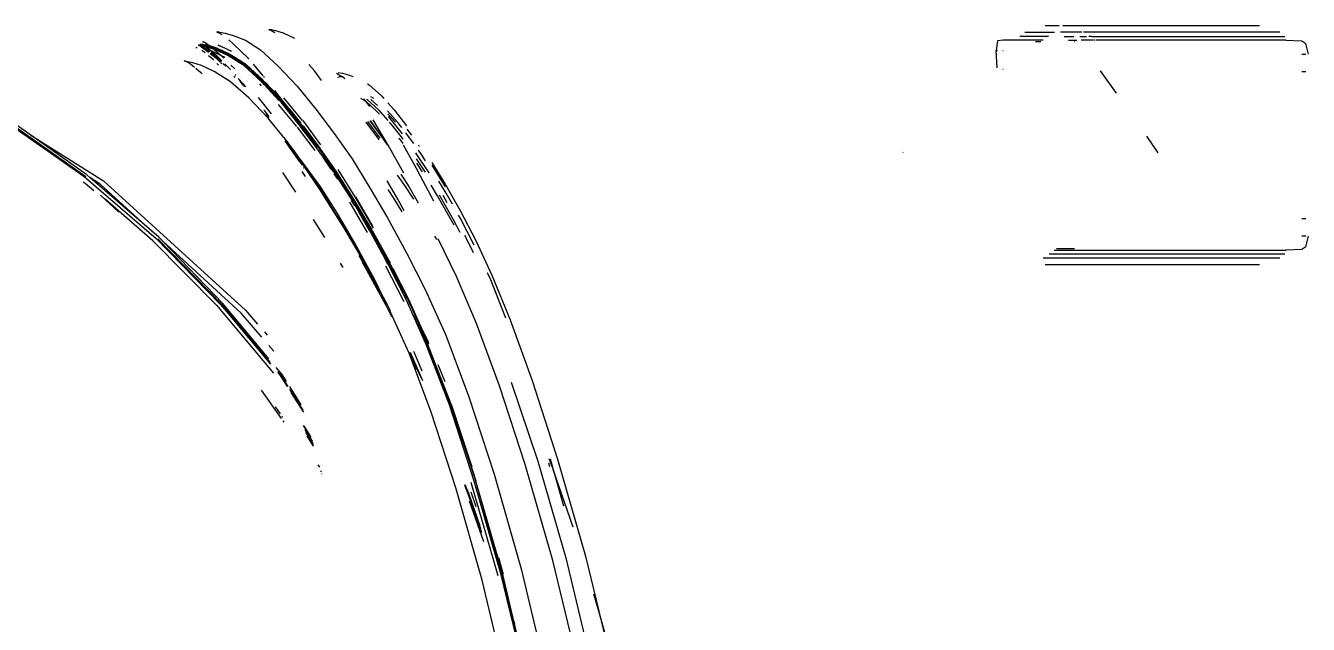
# Model space of a CAD drawing. Header units: millimetres. Extents: x -41292 to 298682, y -22072 to 33155.
# Drawn here: x 26207.6 to 26446, y -2808.3 to -2697.1 of the extents above; entities that cross this region are included whole.
import ezdxf

# ---------------------------------------------------------------- set-up
doc = ezdxf.new("R2010")
doc.units = ezdxf.units.MM

# ---------------------------------------------------------------- blocks, each defined once
blk = doc.blocks.new('rmfnasesx')
for p, q in [((53862.92, 12815.3), (53860.35, 12815.3)), ((53900.15, 12815.3), (53863.65, 12815.3)), ((53706.43, 12814.09), (53706.53, 12814.19)), ((53706.73, 12813.99), (53706.43, 12814.09)), ((53706.53, 12814.19), (53706.93, 12814.09)), ((53707.39, 12813.59), (53706.73, 12813.99)), ((53706.93, 12814.09), (53707.93, 12813.89)), ((53707.93, 12813.89), (53709.43, 12813.49)), ((53709.53, 12811.89), (53708.61, 12812.66)), ((53709.43, 12813.49), (53711.73, 12812.59)), ((53711.73, 12812.59), (53714.53, 12810.79)), ((53716.13, 12814.59), (53716.53, 12814.59)), ((53716.13, 12814.49), (53716.13, 12814.59)), ((53716.43, 12814.39), (53716.13, 12814.49)), ((53717.15, 12813.99), (53716.43, 12814.39)), ((53716.53, 12814.59), (53717.33, 12814.39)), ((53717.33, 12814.39), (53718.73, 12813.99)), ((53718.73, 12813.99), (53720.83, 12812.99)), ((53852.55, 12812.6), (53851.45, 12812.5)), ((53859.98, 12812.6), (53852.55, 12812.6)), ((53860.94, 12813.3), (53855.65, 12813.3)), ((53856.55, 12814.1), (53862.05, 12814.1)), ((53867.16, 12814.1), (53863.16, 12814.1)), ((53863.87, 12813.3), (53865.66, 12813.3)), ((53864.69, 12812.6), (53866.21, 12812.6)), ((53866.8, 12813.3), (53868.05, 12813.3)), ((53869.21, 12812.6), (53867.05, 12812.6)), ((53903.95, 12814.1), (53867.47, 12814.1)), ((53868.92, 12813.3), (53868.47, 12813.3)), ((53868.99, 12813.3), (53904.85, 12813.3)), ((53869.62, 12812.6), (53869.34, 12812.6)), ((53905.15, 12812.6), (53869.81, 12812.6)), ((53905.15, 12812.6), (53908.05, 12812.5)), ((53702.73, 12811.19), (53702.53, 12811.19)), ((53703.03, 12811.69), (53702.93, 12811.69)), ((53702.93, 12811.69), (53703.13, 12811.59)), ((53703.23, 12811.59), (53703.03, 12811.69)), ((53703.13, 12811.59), (53703.03, 12811.59)), ((53703.13, 12811.59), (53703.23, 12811.59)), ((53703.23, 12811.89), (53703.53, 12811.89)), ((53703.23, 12811.59), (53703.28, 12811.56)), ((53703.33, 12811.59), (53703.28, 12811.56)), ((53703.28, 12811.56), (53703.33, 12811.49)), ((53703.33, 12811.79), (53703.63, 12811.79)), ((53703.53, 12811.59), (53703.33, 12811.59)), ((53703.43, 12811.49), (53703.33, 12811.49)), ((53703.43, 12811.49), (53703.63, 12811.49)), ((53703.43, 12811.49), (53704.23, 12810.99)), ((53703.43, 12811.49), (53703.93, 12811.09)), ((53703.53, 12811.89), (53703.83, 12811.89)), ((53703.63, 12811.79), (53703.53, 12811.89)), ((53703.53, 12811.59), (53703.63, 12811.49)), ((53703.83, 12811.59), (53703.53, 12811.59)), ((53703.93, 12811.49), (53703.53, 12811.59)), ((53703.68, 12811.79), (53703.63, 12811.79)), ((53703.63, 12811.49), (53703.68, 12811.49)), ((53704.21, 12810.23), (53703.63, 12810.69)), ((53703.98, 12811.56), (53703.68, 12811.79)), ((53703.68, 12811.79), (53703.93, 12811.79)), ((53703.68, 12811.49), (53703.7, 12811.48)), ((53703.93, 12811.49), (53703.7, 12811.48)), ((53704.3, 12811.34), (53703.7, 12811.48)), ((53703.7, 12811.48), (53704.43, 12810.99)), ((53703.73, 12812.29), (53704.03, 12812.29)), ((53703.83, 12811.89), (53704.73, 12811.69)), ((53703.98, 12811.56), (53703.83, 12811.59)), ((53703.93, 12811.79), (53704.83, 12811.59)), ((53704.13, 12811.46), (53703.93, 12811.49)), ((53703.93, 12811.09), (53704.03, 12810.99)), ((53703.93, 12811.09), (53704.23, 12810.99)), ((53704.05, 12811.54), (53703.98, 12811.56)), ((53704.03, 12812.29), (53704.93, 12811.69)), ((53704.03, 12810.99), (53704.12, 12810.96)), ((53704.73, 12811.39), (53704.05, 12811.54)), ((53704.13, 12811.46), (53704.05, 12811.54)), ((53704.12, 12810.96), (53704.23, 12810.89)), ((53704.15, 12811.44), (53704.13, 12811.46)), ((53704.2, 12811.44), (53704.15, 12811.44)), ((53704.23, 12811.43), (53704.2, 12811.44)), ((53704.43, 12811.39), (53704.23, 12811.43)), ((53704.3, 12811.34), (53704.23, 12811.43)), ((53704.23, 12810.99), (53704.35, 12810.89)), ((53704.23, 12810.99), (53704.54, 12810.9)), ((53704.23, 12810.89), (53704.84, 12810.4)), ((53704.23, 12810.89), (53704.35, 12810.89)), ((53704.38, 12811.33), (53704.3, 12811.34)), ((53704.35, 12810.89), (53704.91, 12810.42)), ((53704.35, 12810.89), (53704.79, 12810.75)), ((53704.43, 12811.29), (53704.38, 12811.33)), ((53704.55, 12811.36), (53704.43, 12811.39)), ((53704.53, 12811.19), (53704.43, 12811.29)), ((53704.53, 12811.29), (53704.43, 12811.29)), ((53704.43, 12810.99), (53704.54, 12810.9)), ((53705.92, 12810.86), (53704.53, 12811.29)), ((53705.12, 12810.72), (53704.53, 12811.19)), ((53704.54, 12810.9), (53704.63, 12810.89)), ((53704.83, 12811.29), (53704.55, 12811.36)), ((53704.63, 12810.89), (53704.66, 12810.86)), ((53704.66, 12810.86), (53704.79, 12810.75)), ((53704.66, 12810.86), (53705.12, 12810.72)), ((53704.73, 12811.69), (53705.05, 12811.59)), ((53705.61, 12811.12), (53704.73, 12811.39)), ((53704.79, 12810.75), (53705.12, 12810.48)), ((53704.79, 12810.75), (53705.08, 12810.47)), ((53704.79, 12810.75), (53705.26, 12810.61)), ((53704.83, 12811.59), (53705.18, 12811.48)), ((53705.74, 12811.01), (53704.83, 12811.29)), ((53704.93, 12811.69), (53705.05, 12811.59)), ((53705.05, 12811.59), (53706.33, 12811.19)), ((53705.05, 12811.59), (53705.18, 12811.48)), ((53705.26, 12810.61), (53705.12, 12810.72)), ((53705.12, 12810.72), (53705.53, 12810.59)), ((53705.18, 12811.48), (53706.43, 12811.09)), ((53705.18, 12811.48), (53705.61, 12811.12)), ((53705.21, 12810.17), (53706.13, 12809.39)), ((53705.34, 12810.54), (53705.26, 12810.61)), ((53705.32, 12810.31), (53706.43, 12809.39)), ((53705.34, 12810.54), (53705.41, 12810.56)), ((53706.43, 12809.69), (53705.43, 12810.47)), ((53705.49, 12810.54), (53705.63, 12810.49)), ((53706.33, 12810.89), (53705.61, 12811.12)), ((53705.61, 12811.12), (53705.74, 12811.01)), ((53705.63, 12810.49), (53707.18, 12809.75)), ((53705.79, 12810.97), (53705.74, 12811.01)), ((53706.03, 12810.89), (53705.79, 12810.97)), ((53705.79, 12810.97), (53705.92, 12810.86)), ((53706.13, 12810.79), (53705.92, 12810.86)), ((53705.92, 12810.86), (53706.83, 12810.09)), ((53708.33, 12809.89), (53706.03, 12810.89)), ((53706.43, 12810.79), (53706.03, 12810.89)), ((53708.43, 12809.79), (53706.13, 12810.79)), ((53706.33, 12811.19), (53707.63, 12810.57)), ((53708.63, 12809.89), (53706.33, 12810.89)), ((53706.43, 12811.09), (53707.63, 12810.57)), ((53708.73, 12809.79), (53706.43, 12810.79)), ((53708.03, 12811.05), (53706.63, 12811.69)), ((53708.03, 12811.05), (53706.73, 12811.59)), ((53707.63, 12810.57), (53708.65, 12810.13)), ((53707.63, 12810.57), (53708.63, 12810.09)), ((53709.03, 12810.59), (53708.03, 12811.05)), ((53709.13, 12810.59), (53709.03, 12810.59)), ((53712.23, 12809.29), (53709.53, 12811.89)), ((53714.53, 12810.79), (53717.83, 12807.79)), ((53851.45, 12812.5), (53851.25, 12810.7)), ((53851.44, 12807.44), (53851.25, 12810.7)), ((53851.25, 12810.7), (53851.45, 12810.7)), ((53852.44, 12810.7), (53852.55, 12810.7)), ((53859.56, 12812.3), (53858.55, 12812.3)), ((53865.86, 12812.3), (53865.76, 12812.3)), ((53908.05, 12812.5), (53908.75, 12812)), ((53909.25, 12810), (53908.75, 12812)), ((53700.33, 12808.79), (53700.53, 12808.79)), ((53700.43, 12808.69), (53700.33, 12808.79)), ((53700.83, 12808.61), (53700.43, 12808.69)), ((53700.53, 12808.79), (53700.83, 12808.61)), ((53700.93, 12808.59), (53700.83, 12808.61)), ((53701.93, 12808.39), (53700.93, 12808.59)), ((53700.93, 12808.59), (53701.53, 12808.19)), ((53701.53, 12808.19), (53702.25, 12807.58)), ((53703.53, 12807.89), (53701.93, 12808.39)), ((53705.93, 12806.79), (53703.53, 12807.89)), ((53705.63, 12809.09), (53704.86, 12809.71)), ((53705.18, 12810.13), (53706.13, 12809.39)), ((53705.82, 12808.9), (53705.63, 12809.09)), ((53707.07, 12808.45), (53706.13, 12809.39)), ((53706.73, 12807.96), (53706.39, 12808.3)), ((53707.34, 12808.78), (53706.43, 12809.69)), ((53707.21, 12808.61), (53706.43, 12809.39)), ((53706.83, 12810.09), (53707.18, 12809.75)), ((53707.15, 12808.37), (53707.3, 12808.22)), ((53707.18, 12809.75), (53707.72, 12809.24)), ((53707.18, 12809.75), (53707.87, 12809.42)), ((53707.53, 12808.29), (53708.12, 12807.7)), ((53708.94, 12807.18), (53707.91, 12808.21)), ((53708.43, 12809.79), (53708.33, 12809.89)), ((53711.14, 12808.08), (53708.43, 12809.79)), ((53708.63, 12810.09), (53710.53, 12808.95)), ((53708.73, 12809.79), (53708.63, 12809.89)), ((53711.63, 12807.99), (53708.73, 12809.79)), ((53708.93, 12809.97), (53710.53, 12808.95)), ((53709.02, 12807.97), (53709.73, 12807.29)), ((53710.53, 12808.95), (53711.63, 12808.29)), ((53711.33, 12807.99), (53711.14, 12808.08)), ((53714.72, 12804.89), (53711.33, 12807.99)), ((53711.63, 12808.29), (53711.73, 12808.19)), ((53711.73, 12807.89), (53711.63, 12807.99)), ((53711.73, 12808.19), (53711.93, 12808.01)), ((53712.03, 12807.63), (53711.73, 12807.89)), ((53711.93, 12808.01), (53714.97, 12805.25)), ((53711.93, 12808.01), (53714.93, 12805.19)), ((53712.38, 12809.11), (53712.23, 12809.29)), ((53715, 12805.98), (53713.21, 12808.13)), ((53717.83, 12807.79), (53721.33, 12804.09)), ((53724.53, 12806.89), (53723.49, 12808.06)), ((53908.05, 12810), (53908.75, 12810)), ((53702.5, 12807.38), (53703.43, 12806.59)), ((53703.43, 12806.59), (53703.65, 12806.37)), ((53708.93, 12804.89), (53705.93, 12806.79)), ((53709.58, 12805.85), (53709.75, 12805.65)), ((53709.72, 12806.04), (53709.84, 12805.9)), ((53709.92, 12806.1), (53709.83, 12806.21)), ((53709.91, 12806.08), (53709.83, 12806.21)), ((53710.5, 12805.37), (53710.45, 12805.49)), ((53715.13, 12804.89), (53712.03, 12807.63)), ((53715.03, 12804.89), (53712.03, 12807.63)), ((53715.29, 12805.64), (53715.12, 12805.84)), ((53725.85, 12805.14), (53724.53, 12806.89)), ((53728.73, 12806.39), (53728.63, 12806.49)), ((53729.03, 12806.19), (53728.73, 12806.39)), ((53728.93, 12806.59), (53729.73, 12806.49)), ((53728.93, 12805.59), (53728.93, 12805.76)), ((53729.66, 12805.83), (53729.03, 12806.19)), ((53729.09, 12805.85), (53729.23, 12805.89)), ((53729.23, 12805.89), (53729.66, 12805.83)), ((53729.73, 12805.79), (53729.66, 12805.83)), ((53729.73, 12806.49), (53731.03, 12806.09)), ((53730.19, 12805.41), (53729.73, 12805.79)), ((53729.73, 12805.79), (53729.93, 12805.79)), ((53731.03, 12806.09), (53731.7, 12805.86)), ((53852.48, 12807.2), (53852.55, 12807.2)), ((53870.53, 12806.89), (53873.53, 12802.79)), ((53908.75, 12806.7), (53908.05, 12806.7)), ((53712.33, 12801.89), (53708.93, 12804.89)), ((53711.67, 12803.98), (53710.5, 12805.37)), ((53711.77, 12803.95), (53710.5, 12805.37)), ((53710.75, 12804.84), (53710.77, 12804.8)), ((53710.77, 12804.8), (53711.41, 12804.07)), ((53714.33, 12804.49), (53714.65, 12804.14)), ((53714.83, 12804.79), (53714.72, 12804.89)), ((53715.28, 12804.3), (53714.83, 12804.79)), ((53714.93, 12805.19), (53718.53, 12801.39)), ((53718.53, 12801.19), (53715.03, 12804.89)), ((53718.53, 12801.19), (53715.13, 12804.89)), ((53717.94, 12801.42), (53715.28, 12804.3)), ((53718.33, 12801.09), (53715.28, 12804.3)), ((53715.43, 12804.77), (53718.63, 12801.39)), ((53718.63, 12801.39), (53717.18, 12803.29)), ((53721.33, 12804.09), (53724.83, 12799.79)), ((53734.41, 12804.49), (53734.73, 12804.29)), ((53734.73, 12804.29), (53737.03, 12802.29)), ((53715.89, 12798.18), (53712.33, 12801.89)), ((53714.1, 12801.96), (53716.47, 12798.9)), ((53717.83, 12800.69), (53721.23, 12796.59)), ((53721.73, 12796.89), (53718.33, 12801.09)), ((53718.53, 12801.39), (53720.93, 12798.43)), ((53718.63, 12801.09), (53718.53, 12801.19)), ((53720.03, 12799.69), (53718.63, 12801.39)), ((53719.19, 12800.39), (53718.63, 12801.09)), ((53722.33, 12797.69), (53718.83, 12801.89)), ((53734.03, 12801.29), (53733.19, 12801.8)), ((53734.03, 12801.29), (53733.7, 12801.73)), ((53734.08, 12801.25), (53734.03, 12801.29)), ((53736.13, 12799.39), (53734.08, 12801.25)), ((53734.83, 12800.29), (53734.08, 12801.25)), ((53734.21, 12801.66), (53734.33, 12801.59)), ((53734.33, 12801.59), (53736.43, 12799.69)), ((53734.97, 12802.15), (53735.49, 12801.83)), ((53735, 12801.56), (53736.27, 12800.46)), ((53737.03, 12802.29), (53737.46, 12801.8)), ((53738.18, 12800.99), (53739.33, 12799.69)), ((53671.84, 12794.95), (53666.83, 12798.49)), ((53715.24, 12799.55), (53715.18, 12799.69)), ((53716.15, 12798.43), (53715.24, 12799.55)), ((53715.54, 12798.92), (53715.57, 12798.84)), ((53715.57, 12798.84), (53716.04, 12798.27)), ((53721.97, 12796.96), (53719.19, 12800.39)), ((53721.49, 12797.64), (53719.19, 12800.39)), ((53720.03, 12799.69), (53720.2, 12799.45)), ((53720.2, 12799.45), (53721.98, 12797.26)), ((53720.93, 12798.43), (53720.2, 12799.45)), ((53720.93, 12798.43), (53721.93, 12797.19)), ((53721.49, 12797.64), (53720.93, 12798.43)), ((53724.83, 12799.79), (53728.23, 12795.29)), ((53736.61, 12798.85), (53736.13, 12799.39)), ((53736.43, 12799.69), (53738.18, 12797.7)), ((53740.03, 12797.29), (53738.12, 12799.46)), ((53738.18, 12798.9), (53739.63, 12797.39)), ((53738.24, 12798.41), (53739.13, 12797.39)), ((53739.33, 12799.69), (53741.63, 12796.69)), ((53666.23, 12798.19), (53675.47, 12791.69)), ((53666.63, 12798.19), (53682.03, 12787.29)), ((53715.89, 12798.18), (53715.94, 12798.11)), ((53718.84, 12794.55), (53715.94, 12798.11)), ((53721.83, 12796.89), (53721.05, 12797.81)), ((53721.36, 12796.45), (53724.63, 12792.09)), ((53722.03, 12796.99), (53721.49, 12797.64)), ((53721.97, 12796.96), (53721.49, 12797.64)), ((53725.03, 12792.49), (53721.73, 12796.89)), ((53725.03, 12792.49), (53721.83, 12796.89)), ((53721.93, 12797.19), (53722.03, 12796.99)), ((53722.03, 12796.89), (53721.97, 12796.96)), ((53724.58, 12793.59), (53722.03, 12796.99)), ((53722.03, 12796.99), (53725.34, 12792.81)), ((53724.23, 12793.79), (53722.03, 12796.89)), ((53724.58, 12793.59), (53722.03, 12796.89)), ((53722.42, 12796.68), (53725.34, 12792.81)), ((53725.73, 12793.19), (53722.43, 12797.69)), ((53734.07, 12797.4), (53736.43, 12794.19)), ((53736.73, 12794.39), (53734.44, 12797.51)), ((53737.13, 12794.59), (53734.89, 12797.64)), ((53737.13, 12794.59), (53734.96, 12797.66)), ((53738.23, 12793.09), (53735.43, 12797.79)), ((53738.45, 12797.4), (53738.63, 12797.19)), ((53738.63, 12797.19), (53740.83, 12794.39)), ((53739.13, 12797.39), (53740.86, 12795.19)), ((53740.76, 12796.37), (53740.03, 12797.29)), ((53741.73, 12796.09), (53742.56, 12794.94)), ((53671.84, 12794.95), (53685.32, 12786.49)), ((53682.23, 12787.59), (53671.84, 12794.95)), ((53718.84, 12794.55), (53721.23, 12791.39)), ((53719.33, 12793.99), (53718.84, 12794.55)), ((53718.9, 12794.39), (53721.23, 12791.19)), ((53719.09, 12793.85), (53719.12, 12793.78)), ((53719.12, 12793.78), (53721.03, 12791.09)), ((53719.12, 12793.78), (53721.03, 12791.19)), ((53721.23, 12791.39), (53719.33, 12793.99)), ((53725.03, 12792.49), (53724.23, 12793.79)), ((53725.33, 12792.59), (53724.58, 12793.59)), ((53728.23, 12795.29), (53731.53, 12790.59)), ((53736.43, 12794.19), (53736.47, 12794.12)), ((53738.14, 12793.14), (53737.13, 12794.59)), ((53740.53, 12794.09), (53740.29, 12794.4)), ((53741.01, 12793.42), (53740.53, 12794.09)), ((53740.83, 12794.39), (53740.94, 12794.23)), ((53742.23, 12794.49), (53741.52, 12795.39)), ((53742.99, 12793.42), (53742.23, 12794.49)), ((53881.33, 12791.69), (53879.23, 12794.79)), ((53677.36, 12790.51), (53675.47, 12791.69)), ((53675.47, 12791.69), (53681.73, 12787.29)), ((53721.03, 12791.19), (53722.19, 12789.44)), ((53721.03, 12791.09), (53721.77, 12789.98)), ((53721.23, 12791.39), (53721.33, 12791.19)), ((53721.98, 12790.43), (53721.23, 12791.39)), ((53721.23, 12791.19), (53725.53, 12784.79)), ((53721.33, 12791.19), (53725.53, 12784.79)), ((53725.63, 12784.89), (53721.33, 12791.19)), ((53725.13, 12792.39), (53725.03, 12792.49)), ((53725.93, 12791.24), (53725.13, 12792.39)), ((53725.43, 12792.49), (53725.33, 12792.59)), ((53725.34, 12792.81), (53725.49, 12792.61)), ((53728.53, 12787.99), (53725.43, 12792.49)), ((53725.49, 12792.61), (53728.63, 12788.09)), ((53725.49, 12792.61), (53728.53, 12788.09)), ((53725.97, 12791.18), (53725.93, 12791.24)), ((53726.03, 12791.09), (53725.97, 12791.18)), ((53728, 12788.27), (53726.03, 12791.09)), ((53727.64, 12788.67), (53726.03, 12791.09)), ((53728.33, 12787.89), (53726.03, 12791.09)), ((53741.13, 12787.89), (53738.23, 12793.09)), ((53741.03, 12793.19), (53743.73, 12788.29)), ((53743.34, 12791.66), (53743.53, 12791.39)), ((53743.53, 12791.39), (53745.83, 12787.99)), ((53743.85, 12793.14), (53744.03, 12792.89)), ((53744.43, 12791.39), (53743.85, 12792.2)), ((53745.21, 12790.22), (53744.43, 12791.39)), ((53833.93, 12791.79), (53833.9, 12791.77)), ((53722.53, 12789.69), (53721.98, 12790.43)), ((53722.5, 12788.91), (53722.55, 12788.9)), ((53722.51, 12788.95), (53722.55, 12788.9)), ((53725.73, 12785.29), (53722.53, 12789.69)), ((53725.73, 12784.89), (53722.53, 12789.69)), ((53722.55, 12788.9), (53722.56, 12788.81)), ((53731.53, 12790.59), (53734.73, 12785.39)), ((53743.47, 12790.55), (53745.12, 12788.09)), ((53744.64, 12788.16), (53743.56, 12789.77)), ((53746.33, 12789.89), (53748.83, 12785.89)), ((53746.33, 12789.39), (53748.83, 12785.39)), ((53681.73, 12787.29), (53695.13, 12775.79)), ((53682.8, 12787.1), (53682.23, 12787.59)), ((53684.72, 12785.89), (53682.8, 12787.1)), ((53693.82, 12777.56), (53682.8, 12787.1)), ((53685.32, 12786.49), (53711.72, 12762.49)), ((53718.61, 12788.02), (53721.04, 12784.37)), ((53722.87, 12787.26), (53722.24, 12788.2)), ((53728.63, 12787.19), (53728.22, 12787.81)), ((53728.33, 12787.79), (53728.28, 12787.86)), ((53731.53, 12782.89), (53728.33, 12787.89)), ((53728.56, 12787.44), (53728.33, 12787.79)), ((53728.53, 12788.09), (53728.63, 12787.89)), ((53728.63, 12787.89), (53728.53, 12787.99)), ((53728.63, 12788.09), (53731.83, 12783.09)), ((53731.83, 12782.89), (53728.63, 12787.89)), ((53728.63, 12787.89), (53731.83, 12783.09)), ((53731.73, 12782.89), (53728.63, 12787.89)), ((53728.86, 12786.82), (53728.63, 12787.19)), ((53732.13, 12783.49), (53728.93, 12788.59)), ((53740.03, 12783.09), (53738.06, 12786.5)), ((53741.23, 12785.79), (53739.97, 12787.52)), ((53740.61, 12787.73), (53742.13, 12785.29)), ((53746.73, 12782.69), (53743.73, 12788.29)), ((53749.03, 12784.19), (53747.68, 12786.39)), ((53681.93, 12785.99), (53681.58, 12786.24)), ((53683.53, 12784.6), (53681.93, 12785.99)), ((53693.82, 12777.56), (53684.72, 12785.89)), ((53725.53, 12784.79), (53725.63, 12784.69)), ((53728.35, 12780.62), (53725.63, 12784.89)), ((53725.63, 12784.69), (53730.03, 12777.79)), ((53725.63, 12784.69), (53729.93, 12777.79)), ((53728.83, 12780.39), (53725.73, 12785.29)), ((53728.35, 12780.62), (53725.73, 12784.89)), ((53734.73, 12785.39), (53738.13, 12779.59)), ((53738.19, 12784.87), (53739.23, 12783.29)), ((53742.99, 12783.05), (53741.23, 12785.79)), ((53742.13, 12785.29), (53743.83, 12782.4)), ((53747.43, 12783.69), (53746.23, 12785.65)), ((53748.83, 12785.89), (53751.63, 12780.99)), ((53750.19, 12782.14), (53749.03, 12784.19)), ((53688.2, 12780.65), (53684.77, 12783.82)), ((53685.64, 12783.14), (53694.49, 12775.43)), ((53731.03, 12782.49), (53734.33, 12776.89)), ((53732.02, 12781.85), (53731.41, 12782.8)), ((53731.49, 12782.86), (53731.53, 12782.89)), ((53731.53, 12782.79), (53731.49, 12782.86)), ((53731.53, 12782.79), (53732.77, 12780.74)), ((53735.03, 12777.29), (53731.73, 12782.89)), ((53731.83, 12783.09), (53735.23, 12777.39)), ((53731.83, 12783.09), (53735.13, 12777.39)), ((53735.05, 12777.32), (53731.83, 12782.89)), ((53735.53, 12777.69), (53732.13, 12783.49)), ((53735.4, 12778.09), (53732.23, 12783.49)), ((53739.23, 12783.29), (53740.79, 12780.71)), ((53741.2, 12780.93), (53740.03, 12783.09)), ((53750.03, 12779.09), (53747.43, 12783.69)), ((53747.73, 12783.89), (53750.33, 12779.29)), ((53748.39, 12783.8), (53749.15, 12782.46)), ((53724.33, 12779.29), (53726.44, 12775.95)), ((53730.03, 12777.89), (53728.35, 12780.62)), ((53730.03, 12777.99), (53728.35, 12780.62)), ((53732.03, 12774.89), (53728.83, 12780.39)), ((53734.93, 12777.19), (53732.77, 12780.74)), ((53734.82, 12777.19), (53732.77, 12780.74)), ((53738.13, 12779.59), (53741.63, 12773.09)), ((53750.33, 12779.29), (53751.54, 12776.96)), ((53751.63, 12779.59), (53751.34, 12780.1)), ((53751.63, 12780.99), (53754.53, 12775.39)), ((53754.24, 12774.56), (53751.63, 12779.59)), ((53908.05, 12779.5), (53908.75, 12779.5)), ((53695.63, 12775.99), (53693.82, 12777.56)), ((53729.93, 12777.79), (53734.23, 12770.59)), ((53731.6, 12775.26), (53730.03, 12777.99)), ((53731.6, 12775.26), (53730.03, 12777.89)), ((53730.03, 12777.79), (53734.23, 12770.59)), ((53735.08, 12776.74), (53734.82, 12777.19)), ((53735.85, 12775.43), (53734.93, 12777.19)), ((53738.43, 12770.99), (53735.03, 12777.29)), ((53735.23, 12777.39), (53738.6, 12771.25)), ((53750.48, 12778.22), (53750.03, 12779.09)), ((53694.43, 12775.39), (53706.33, 12763.39)), ((53695.13, 12775.79), (53707.03, 12763.59)), ((53695.43, 12775.69), (53707.33, 12763.49)), ((53696.4, 12775.19), (53695.63, 12775.99)), ((53710.92, 12761.89), (53696.4, 12775.19)), ((53707.53, 12763.69), (53696.4, 12775.19)), ((53734.33, 12770.69), (53731.6, 12775.26)), ((53734.23, 12770.69), (53731.6, 12775.26)), ((53734.33, 12770.69), (53732.03, 12774.89)), ((53737.06, 12773.12), (53735.08, 12776.74)), ((53747.27, 12775.59), (53746.94, 12776.19)), ((53750.93, 12768.69), (53747.53, 12775.69)), ((53752.44, 12776.38), (53753.63, 12774.09)), ((53754.53, 12775.39), (53757.53, 12768.99)), ((53908.75, 12776.2), (53908.05, 12776.2)), ((53908.75, 12774.2), (53909.25, 12776.2)), ((53732.77, 12772.59), (53734.03, 12770.49)), ((53738.53, 12770.99), (53736.85, 12774.05)), ((53737.16, 12772.94), (53737.06, 12773.12)), ((53738.19, 12770.97), (53737.16, 12772.94)), ((53738.23, 12770.99), (53737.16, 12772.94)), ((53741.63, 12773.09), (53745.13, 12766.29)), ((53753.63, 12774.09), (53754.05, 12773.2)), ((53903.95, 12772.1), (53859.97, 12772.1)), ((53861.07, 12772.9), (53904.85, 12772.9)), ((53862.03, 12773.6), (53905.15, 12773.6)), ((53862.44, 12773.9), (53865.79, 12773.9)), ((53908.05, 12773.7), (53905.15, 12773.6)), ((53908.75, 12774.2), (53908.05, 12773.7)), ((53729.32, 12771.18), (53729.8, 12770.37)), ((53733.42, 12771.37), (53733.93, 12770.49)), ((53733.93, 12770.49), (53737.83, 12763.39)), ((53734.03, 12770.49), (53737.83, 12763.39)), ((53736.46, 12766.64), (53734.23, 12770.69)), ((53734.23, 12770.59), (53737.01, 12765.52)), ((53734.23, 12770.59), (53738.03, 12763.49)), ((53735.33, 12768.89), (53734.33, 12770.69)), ((53737.73, 12770.69), (53741.13, 12764.09)), ((53741.63, 12764.29), (53738.23, 12770.99)), ((53740.49, 12767.11), (53738.36, 12770.99)), ((53740.49, 12767.11), (53738.43, 12770.99)), ((53738.53, 12771.19), (53741.17, 12765.86)), ((53740.49, 12767.11), (53738.53, 12770.99)), ((53739.13, 12770.21), (53742.03, 12764.49)), ((53900.15, 12770.9), (53860.35, 12770.9)), ((53735.33, 12768.89), (53736.46, 12766.64)), ((53754.63, 12759.99), (53750.93, 12768.69)), ((53757.33, 12768.09), (53756.71, 12769.39)), ((53760.14, 12760.97), (53757.33, 12768.09)), ((53757.53, 12768.99), (53760.93, 12760.69)), ((53737.01, 12765.52), (53736.46, 12766.64)), ((53738.03, 12763.49), (53737.01, 12765.52)), ((53741.17, 12765.86), (53740.49, 12767.11)), ((53741.43, 12765.39), (53741.17, 12765.86)), ((53741.81, 12764.61), (53741.43, 12765.39)), ((53745.13, 12766.29), (53748.93, 12757.79)), ((53706.33, 12763.39), (53716.94, 12750.76)), ((53707.03, 12763.59), (53708.2, 12762.19)), ((53707.33, 12763.49), (53709.1, 12761.36)), ((53716.07, 12753.45), (53707.53, 12763.69)), ((53711.72, 12762.49), (53713.98, 12759.88)), ((53737.83, 12763.39), (53738.85, 12761.27)), ((53738.03, 12763.49), (53738.53, 12762.49)), ((53738.75, 12761.99), (53738.53, 12762.49)), ((53745.33, 12756.09), (53741.63, 12764.29)), ((53741.93, 12764.39), (53741.81, 12764.61)), ((53741.81, 12764.61), (53741.93, 12764.49)), ((53741.93, 12764.49), (53741.93, 12764.39)), ((53742.13, 12763.94), (53741.93, 12764.39)), ((53742.03, 12764.49), (53744, 12760.07)), ((53742.71, 12762.75), (53742.13, 12763.94)), ((53744, 12760.07), (53742.71, 12762.75)), ((53745.63, 12756.19), (53742.71, 12762.75)), ((53709.1, 12761.36), (53708.2, 12762.19)), ((53708.2, 12762.19), (53716.39, 12752.44)), ((53709.72, 12760.79), (53709.1, 12761.36)), ((53709.1, 12761.36), (53716.3, 12752.73)), ((53714.78, 12757.42), (53710.92, 12761.89)), ((53738.76, 12761.97), (53738.75, 12761.99)), ((53742.12, 12754.48), (53738.76, 12761.97)), ((53745.43, 12756.09), (53742.96, 12761.56)), ((53760.93, 12760.69), (53765.03, 12749.39)), ((53715.24, 12758.44), (53715.78, 12757.81)), ((53744, 12760.07), (53745.71, 12756.24)), ((53745.73, 12756.49), (53744, 12760.07)), ((53748.93, 12757.79), (53753.23, 12746.39)), ((53758.93, 12748.39), (53754.63, 12759.99)), ((53717.02, 12754.82), (53716.07, 12755.92)), ((53749.63, 12744.89), (53745.33, 12756.09)), ((53749.63, 12744.89), (53745.43, 12756.09)), ((53745.63, 12756.19), (53745.63, 12756.09)), ((53746.8, 12753.07), (53745.63, 12756.09)), ((53745.81, 12756.3), (53745.73, 12756.49)), ((53742.12, 12754.48), (53743.45, 12751.42)), ((53746.23, 12743.49), (53742.12, 12754.48)), ((53742.29, 12754.56), (53744.23, 12750.1)), ((53742.32, 12754.58), (53744.23, 12750.1)), ((53744.69, 12749.34), (53742.41, 12754.61)), ((53742.93, 12754.86), (53744.52, 12751.2)), ((53749.93, 12744.99), (53746.8, 12753.07)), ((53749.83, 12744.99), (53746.8, 12753.07)), ((53718.53, 12750.49), (53717.43, 12751.81)), ((53717.67, 12751.08), (53718.33, 12750.29)), ((53717.76, 12750.81), (53718.03, 12750.49)), ((53748.85, 12749.16), (53747.51, 12752.32)), ((53718.03, 12750.49), (53719.45, 12748.27)), ((53718.33, 12750.29), (53719.6, 12748.28)), ((53719.36, 12749.19), (53718.53, 12750.49)), ((53722.09, 12744.89), (53719.94, 12748.26)), ((53744.23, 12750.1), (53744.33, 12749.94)), ((53763.73, 12733.79), (53758.93, 12748.39)), ((53761.13, 12749.09), (53766.03, 12734.39)), ((53765.03, 12749.39), (53769.73, 12734.79)), ((53718.45, 12742.31), (53714.7, 12747.6)), ((53719.92, 12747.78), (53722.38, 12743.91)), ((53720.15, 12747.19), (53722.49, 12743.53)), ((53753.23, 12746.39), (53757.93, 12731.99)), ((53718.21, 12743.2), (53717.31, 12744.51)), ((53750.83, 12729.49), (53746.23, 12743.49)), ((53754.23, 12730.69), (53749.63, 12744.89)), ((53754.53, 12730.79), (53749.83, 12744.99)), ((53749.93, 12744.99), (53753.79, 12733.34)), ((53749.93, 12744.99), (53754.53, 12730.79)), ((53718.68, 12742.52), (53718.53, 12742.75)), ((53718.92, 12741.65), (53718.74, 12741.9)), ((53723.93, 12738.73), (53722.48, 12741.04)), ((53723.83, 12739.04), (53722.68, 12740.88)), ((53722.76, 12740.31), (53724.1, 12738.14)), ((53722.91, 12739.9), (53724.19, 12737.83)), ((53723.07, 12739.48), (53723.04, 12739.56)), ((53723.07, 12739.48), (53724.28, 12737.54)), ((53724.38, 12737.22), (53723.21, 12739.13)), ((53766.03, 12734.39), (53771.23, 12716.49)), ((53768.03, 12734.09), (53768.22, 12733.41)), ((53768.83, 12733.09), (53768.15, 12734.83)), ((53768.32, 12734.84), (53768.53, 12734.19)), ((53768.53, 12734.19), (53768.83, 12733.09)), ((53769.73, 12734.79), (53774.93, 12716.79)), ((53725.55, 12733.29), (53725.25, 12733.74)), ((53725.68, 12732.62), (53725.81, 12732.42)), ((53725.94, 12731.98), (53725.89, 12732.06)), ((53757.93, 12731.99), (53762.93, 12714.39)), ((53768.83, 12715.99), (53763.73, 12733.79)), ((53768.9, 12732.87), (53768.83, 12733.09)), ((53772.61, 12722.13), (53768.9, 12732.87)), ((53768.9, 12732.87), (53770.82, 12726.13)), ((53755.73, 12712.29), (53750.83, 12729.49)), ((53753.13, 12728.39), (53752.49, 12730.02)), ((53752.49, 12729.78), (53753.03, 12728.39)), ((53753.23, 12728.39), (53752.57, 12730.05)), ((53753.63, 12730.49), (53758.63, 12713.19)), ((53759.23, 12713.29), (53754.23, 12730.69)), ((53754.53, 12730.69), (53754.53, 12730.79)), ((53759.53, 12713.39), (53754.53, 12730.69)), ((53759.43, 12713.39), (53754.53, 12730.69)), ((53753.03, 12728.39), (53755.58, 12721.14)), ((53755.44, 12721.83), (53753.13, 12728.39)), ((53755.33, 12722.36), (53753.23, 12728.39)), ((53753.27, 12727.04), (53755.93, 12719.49)), ((53753.63, 12728.69), (53754.56, 12726.02)), ((53759.23, 12713.29), (53755.81, 12725.42)), ((53758.72, 12716.55), (53759.62, 12713.43)), ((53773.83, 12695.29), (53768.83, 12715.99)), ((53771.23, 12716.49), (53776.23, 12695.69)), ((53774.93, 12716.79), (53777.39, 12706.54)), ((53762.64, 12699.31), (53759.23, 12713.29)), ((53761.13, 12706.21), (53759.43, 12713.39)), ((53761.66, 12704.44), (53759.53, 12713.39)), ((53762.93, 12714.39), (53767.83, 12694.09)), ((53760.43, 12692.39), (53755.73, 12712.29)), ((53777.39, 12706.54), (53776.49, 12709.72)), ((53760.82, 12707.28), (53761.13, 12706.21)), ((53761.13, 12706.21), (53761.66, 12704.44)), ((53763.36, 12696.84), (53761.13, 12706.21)), ((53780.03, 12697.29), (53777.39, 12706.54)), ((53777.39, 12706.54), (53778.62, 12701.42)), ((53761.66, 12704.44), (53761.71, 12704.25)), ((53763.64, 12696.09), (53761.71, 12704.25))]:
    blk.add_line(p, q)

msp = doc.modelspace()

# ---------------------------------------------------------------- block references
msp.add_blockref('rmfnasesx', (-27463.27, -15512.43))

doc.saveas('drawing.dxf')
